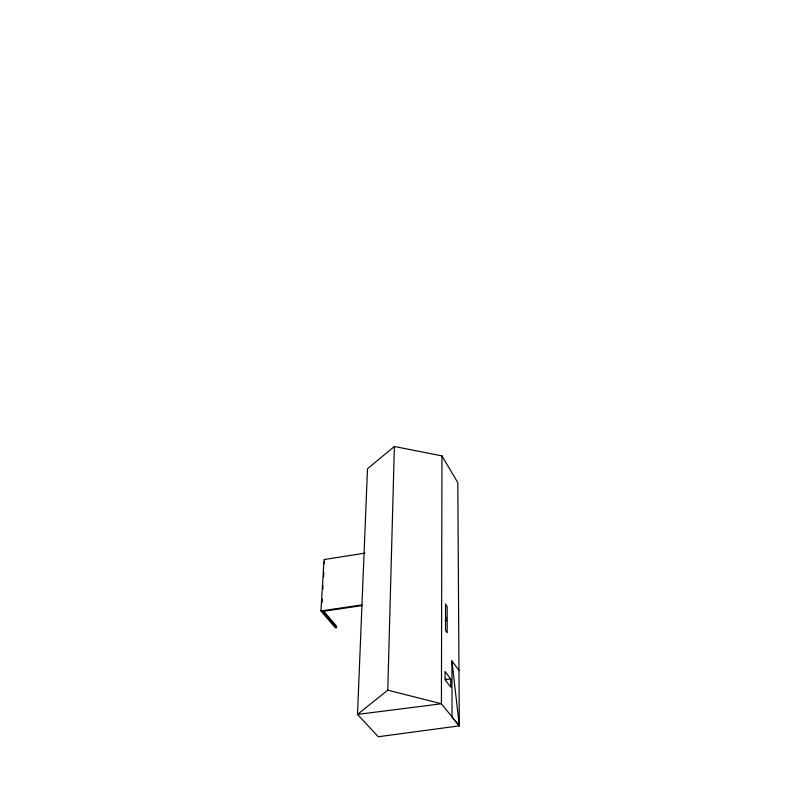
<?xml version="1.0" encoding="UTF-8"?>
<svg xmlns="http://www.w3.org/2000/svg" width="785" height="785" viewBox="0 0 785 785"><rect width="100%" height="100%" fill="white"/><g stroke="black" fill="none" stroke-linecap="round" stroke-linejoin="round"><path stroke-width="1.18" d="M441.965 455.899L441.425 703.782L459.313 725.86L378.252 736.752L357.499 714.409L367.498 468.743L394.384 446.488L441.965 455.899L457.812 482.657L459.313 725.86L452.072 717.127L451.924 660.921L458.94 670.419M445.733 678.731L445.733 679.604L450.708 678.966L450.727 687.16L445.046 679.751L445.046 671.499L450.708 678.966M387.78 690.162L441.425 703.782L357.499 714.409L387.78 690.162L394.384 446.488M364.937 553.14L324.038 559.558L320.937 610.936L335.391 627.833L336.529 627.676L336.598 626.263L323.489 610.877M321.997 602.792L322.223 599.122M322.812 589.339L323.027 585.669M323.548 577.103L323.842 572.206M324.352 563.64L324.499 561.196M320.937 610.936L361.699 604.941M362.199 605.578L322.625 611.397L336.529 627.676M445.223 620.68L447.165 620.405L447.175 632.749L445.517 630.443L445.517 618.08L447.165 620.405M451.924 660.921L459.313 725.86M445.527 604.205L445.517 616.617L447.165 618.943L447.156 606.56L445.527 604.205"/></g></svg>
